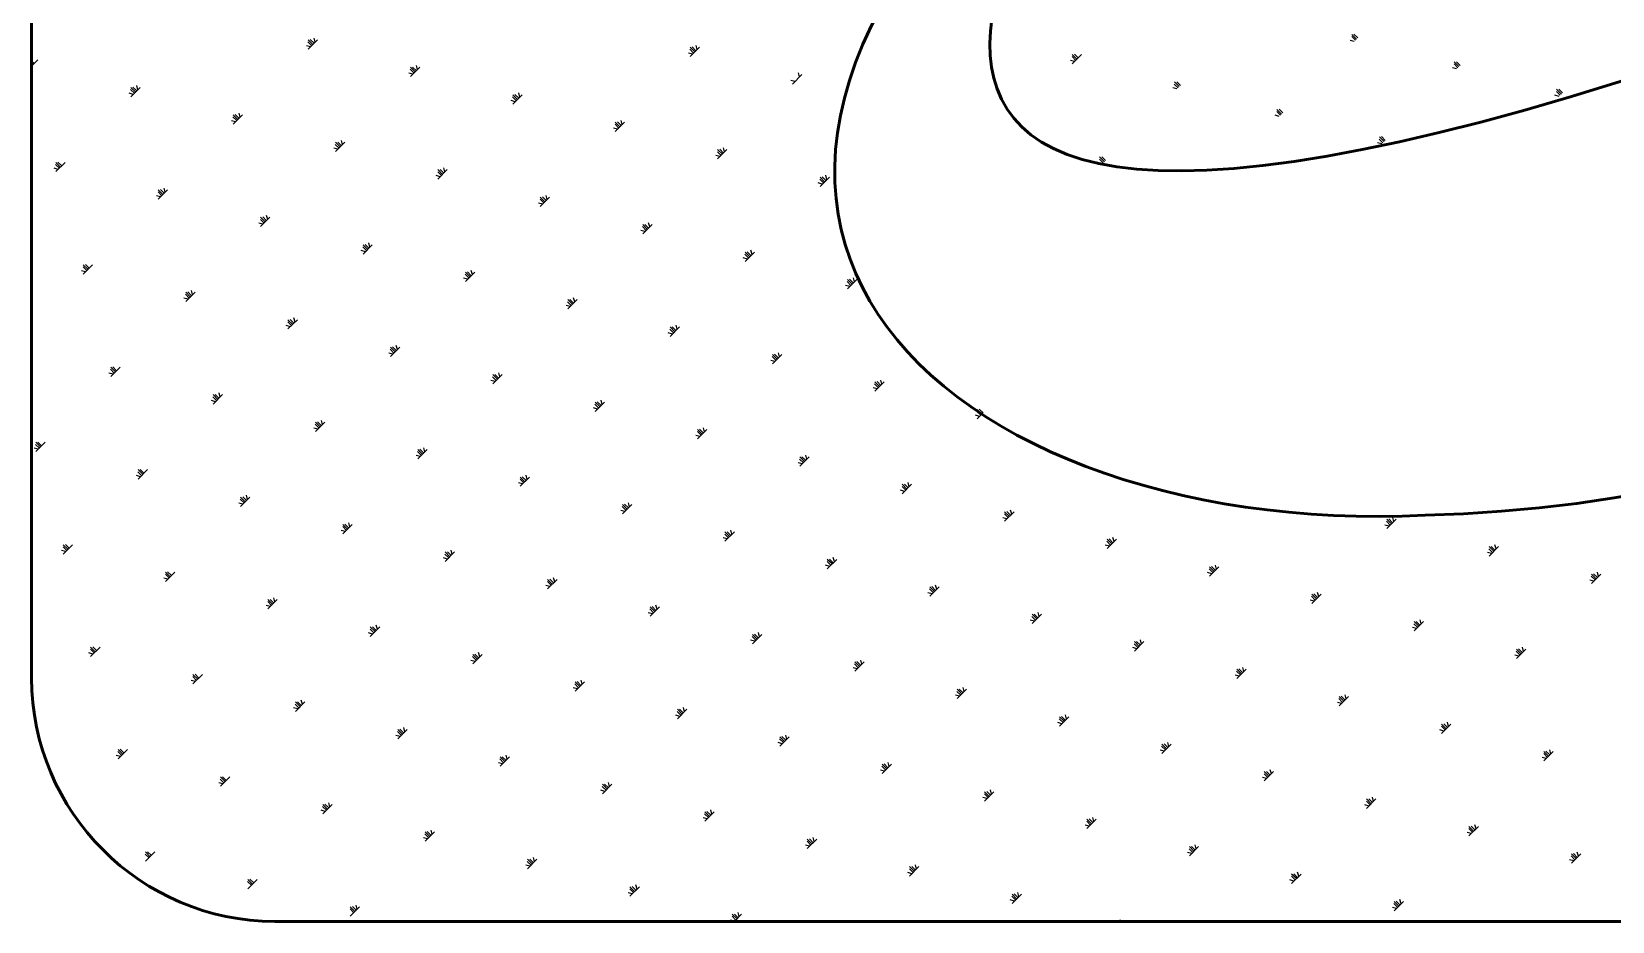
# Model space of a CAD drawing. Extents: x 54907 to 703237, y -798661 to -546661.
# Drawn here: x 482207 to 483617, y -677597 to -676804 of the extents above; entities that cross this region are included whole.
import ezdxf

# ---------------------------------------------------------------- set-up
doc = ezdxf.new("R2010")
doc.units = 0
doc.header["$LTSCALE"] = 1000
doc.header["$MEASUREMENT"] = 0
doc.layers.add('PUB_TITLE', color=4, linetype='Continuous')

msp = doc.modelspace()

# ---------------------------------------------------------------- linework, layer by layer
at = {"layer": 'PUB_TITLE', "color": 4}
for p, q in [((483388.7, -676810.9), (483384.6, -676806.7)), ((483389.8, -676809.8), (483386.4, -676806.5)), ((482455.9, -676817.8), (482452.3, -676816.8)), ((482457, -676816.7), (482453.6, -676813.4)), ((482458, -676815.7), (482453.9, -676811.5)), ((482453.9, -676819.9), (482462.2, -676811.5)), ((482459.1, -676814.6), (482455.7, -676811.3)), ((482460.1, -676813.6), (482459.1, -676809.9)), ((482797.6, -676823.3), (482794.3, -676819.9)), ((482798.7, -676822.2), (482794.5, -676818.1)), ((482794.5, -676826.4), (482802.9, -676818.1)), ((482799.7, -676821.2), (482796.4, -676817.9)), ((482800.8, -676820.1), (482799.8, -676816.5)), ((483386.6, -676813), (483383, -676812)), ((483387.7, -676811.9), (483384.4, -676808.6)), ((482207.3, -676834.9), (482212.8, -676829.4)), ((482209.7, -676832.5), (482207.3, -676830.2)), ((482208.6, -676833.6), (482207.3, -676832.2)), ((482207.6, -676834.6), (482207.3, -676834.3)), ((482549.3, -676840.1), (482545.1, -676836)), ((482545.1, -676844.3), (482553.5, -676836)), ((482550.4, -676839.1), (482547, -676835.8)), ((482551.4, -676838.1), (482550.4, -676834.4)), ((482796.6, -676824.3), (482793, -676823.3)), ((483137.3, -676830.9), (483133.6, -676829.9)), ((483138.3, -676829.8), (483135, -676826.5)), ((483139.4, -676828.8), (483135.2, -676824.6)), ((483135.2, -676833), (483143.5, -676824.6)), ((483140.4, -676827.7), (483137.1, -676824.4)), ((483479, -676836.4), (483475.6, -676833)), ((483480, -676835.3), (483475.8, -676831.2)), ((483481.1, -676834.3), (483477.7, -676831)), ((482547.2, -676842.2), (482543.6, -676841.3)), ((482548.3, -676841.2), (482544.9, -676837.8)), ((482887.9, -676848.8), (482884.2, -676847.8)), ((482885.8, -676850.9), (482894.1, -676842.5)), ((482892.1, -676844.6), (482891.1, -676841)), ((483230.6, -676853.2), (483226.5, -676849.1)), ((483231.7, -676852.2), (483228.3, -676848.9)), ((483477.9, -676837.4), (483474.3, -676836.5)), ((482297.8, -676860.1), (482294.2, -676859.2)), ((482298.9, -676859.1), (482295.5, -676855.7)), ((482299.9, -676858), (482295.8, -676853.9)), ((482295.8, -676862.2), (482304.1, -676853.9)), ((482301, -676857), (482297.6, -676853.7)), ((482302, -676856), (482301, -676852.3)), ((482639.5, -676865.6), (482636.2, -676862.3)), ((482640.6, -676864.6), (482636.4, -676860.4)), ((482636.4, -676868.8), (482644.8, -676860.4)), ((482641.6, -676863.6), (482638.3, -676860.2)), ((482642.7, -676862.5), (482641.7, -676858.9)), ((483228.5, -676855.3), (483224.9, -676854.4)), ((483229.6, -676854.3), (483226.2, -676851)), ((483569.2, -676861.9), (483565.6, -676860.9)), ((483570.3, -676860.8), (483566.9, -676857.5)), ((483571.3, -676859.8), (483567.1, -676855.6)), ((483572.3, -676858.8), (483569, -676855.4)), ((482391.2, -676882.5), (482387, -676878.3)), ((482387, -676886.7), (482395.4, -676878.3)), ((482392.3, -676881.5), (482388.9, -676878.1)), ((482393.3, -676880.4), (482392.3, -676876.8)), ((482638.5, -676866.7), (482634.9, -676865.7)), ((483320.9, -676878.8), (483317.5, -676875.4)), ((483321.9, -676877.7), (483317.7, -676873.5)), ((483323, -676876.7), (483319.6, -676873.3)), ((482389.1, -676884.6), (482385.5, -676883.6)), ((482390.2, -676883.5), (482386.8, -676880.2)), ((482729.8, -676891.1), (482726.1, -676890.2)), ((482730.8, -676890.1), (482727.5, -676886.8)), ((482731.9, -676889.1), (482727.7, -676884.9)), ((482727.7, -676893.2), (482736, -676884.9)), ((482732.9, -676888), (482729.6, -676884.7)), ((482734, -676887), (482733, -676883.3)), ((483319.8, -676879.8), (483316.2, -676878.8)), ((482481.4, -676908), (482478.1, -676904.7)), ((482482.5, -676907), (482478.3, -676902.8)), ((482478.3, -676911.1), (482486.7, -676902.8)), ((482483.5, -676905.9), (482480.2, -676902.6)), ((482484.6, -676904.9), (482483.6, -676901.2)), ((483411.1, -676904.3), (483407.5, -676903.3)), ((483412.1, -676903.2), (483408.8, -676899.9)), ((483413.2, -676902.2), (483409, -676898)), ((483414.2, -676901.1), (483410.9, -676897.8)), ((482233.1, -676924.9), (482228.9, -676920.7)), ((482228.9, -676929), (482237.3, -676920.7)), ((482234.2, -676923.8), (482230.8, -676920.5)), ((482480.4, -676909.1), (482476.7, -676908.1)), ((482821.1, -676915.6), (482817.4, -676914.6)), ((482822.1, -676914.6), (482818.8, -676911.2)), ((482823.2, -676913.5), (482819, -676909.3)), ((482819, -676917.7), (482827.3, -676909.3)), ((482824.2, -676912.5), (482820.9, -676909.1)), ((482825.2, -676911.4), (482824.3, -676907.8)), ((483162.8, -676921.1), (483159.4, -676917.8)), ((483163.8, -676920.1), (483159.6, -676915.9)), ((483164.9, -676919), (483161.5, -676915.7)), ((482231, -676927), (482227.4, -676926)), ((482232.1, -676925.9), (482228.7, -676922.6)), ((482571.7, -676933.5), (482568, -676932.5)), ((482572.7, -676932.5), (482569.4, -676929.1)), ((482573.8, -676931.4), (482569.6, -676927.2)), ((482569.6, -676935.6), (482577.9, -676927.2)), ((482574.8, -676930.4), (482571.5, -676927)), ((482575.9, -676929.3), (482574.9, -676925.7)), ((482914.4, -676938), (482910.3, -676933.8)), ((482910.3, -676942.2), (482918.6, -676933.8)), ((482915.5, -676936.9), (482912.1, -676933.6)), ((482916.5, -676935.9), (482915.5, -676932.2)), ((483161.7, -676922.2), (483158.1, -676921.2)), ((482323.3, -676950.4), (482320, -676947)), ((482324.4, -676949.3), (482320.2, -676945.1)), ((482320.2, -676953.5), (482328.6, -676945.1)), ((482325.4, -676948.3), (482322.1, -676944.9)), ((482326.5, -676947.2), (482325.5, -676943.6)), ((482912.3, -676940.1), (482908.7, -676939.1)), ((482913.4, -676939), (482910, -676935.7)), ((482322.3, -676951.4), (482318.6, -676950.4)), ((482663, -676958), (482659.3, -676957)), ((482664, -676956.9), (482660.7, -676953.6)), ((482665, -676955.9), (482660.9, -676951.7)), ((482660.9, -676960.1), (482669.2, -676951.7)), ((482666.1, -676954.8), (482662.8, -676951.5)), ((482667.1, -676953.8), (482666.2, -676950.1)), ((482413.6, -676975.9), (482409.9, -676974.9)), ((482414.6, -676974.8), (482411.3, -676971.5)), ((482415.7, -676973.8), (482411.5, -676969.6)), ((482411.5, -676978), (482419.8, -676969.6)), ((482416.7, -676972.7), (482413.4, -676969.4)), ((482417.8, -676971.7), (482416.8, -676968)), ((482756.3, -676980.3), (482752.2, -676976.2)), ((482752.2, -676984.5), (482760.5, -676976.2)), ((482757.4, -676979.3), (482754, -676976)), ((482758.4, -676978.2), (482757.4, -676974.6)), ((482754.2, -676982.4), (482750.6, -676981.4)), ((482755.3, -676981.4), (482751.9, -676978)), ((482504.9, -677000.3), (482501.2, -676999.4)), ((482505.9, -676999.3), (482502.6, -676995.9)), ((482506.9, -676998.2), (482502.8, -676994.1)), ((482502.8, -677002.4), (482511.1, -676994.1)), ((482508, -676997.2), (482504.7, -676993.9)), ((482509, -676996.2), (482508.1, -676992.5)), ((482846.6, -677005.8), (482843.2, -677002.5)), ((482847.6, -677004.8), (482843.4, -677000.6)), ((482843.4, -677009), (482851.8, -677000.6)), ((482848.7, -677003.8), (482845.3, -677000.4)), ((482849.7, -677002.7), (482848.7, -676999.1)), ((482255.5, -677018.2), (482251.8, -677017.3)), ((482256.5, -677017.2), (482253.2, -677013.9)), ((482257.6, -677016.1), (482253.4, -677012)), ((482253.4, -677020.3), (482261.7, -677012)), ((482258.6, -677015.1), (482255.3, -677011.8)), ((482598.2, -677022.7), (482594.1, -677018.5)), ((482594.1, -677026.9), (482602.4, -677018.5)), ((482599.3, -677021.7), (482595.9, -677018.3)), ((482600.3, -677020.6), (482599.3, -677017)), ((482845.5, -677006.9), (482841.9, -677005.9)), ((482596.1, -677024.8), (482592.5, -677023.8)), ((482597.2, -677023.7), (482593.8, -677020.4)), ((482936.8, -677031.3), (482933.1, -677030.4)), ((482937.8, -677030.3), (482934.5, -677027)), ((482938.9, -677029.3), (482934.7, -677025.1)), ((482934.7, -677033.4), (482943.1, -677025.1)), ((482939.9, -677028.2), (482936.6, -677024.9)), ((482941, -677027.2), (482940, -677023.5)), ((482346.8, -677042.7), (482343.1, -677041.7)), ((482347.8, -677041.6), (482344.5, -677038.3)), ((482348.8, -677040.6), (482344.7, -677036.4)), ((482344.7, -677044.8), (482353, -677036.4)), ((482349.9, -677039.6), (482346.5, -677036.2)), ((482350.9, -677038.5), (482350, -677034.9)), ((482688.5, -677048.2), (482685.1, -677044.9)), ((482689.5, -677047.2), (482685.3, -677043)), ((482685.3, -677051.3), (482693.7, -677043)), ((482690.6, -677046.1), (482687.2, -677042.8)), ((482691.6, -677045.1), (482690.6, -677041.4)), ((482440.1, -677065.1), (482435.9, -677060.9)), ((482435.9, -677069.2), (482444.3, -677060.9)), ((482441.2, -677064), (482437.8, -677060.7)), ((482442.2, -677063), (482441.2, -677059.3)), ((482687.4, -677049.2), (482683.8, -677048.3)), ((482438, -677067.2), (482434.4, -677066.2)), ((482439.1, -677066.1), (482435.7, -677062.8)), ((482778.7, -677073.7), (482775, -677072.7)), ((482779.7, -677072.7), (482776.4, -677069.3)), ((482780.8, -677071.6), (482776.6, -677067.4)), ((482776.6, -677075.8), (482785, -677067.4)), ((482781.8, -677070.6), (482778.5, -677067.2)), ((482782.9, -677069.5), (482781.9, -677065.9)), ((482530.4, -677090.6), (482527, -677087.2)), ((482531.4, -677089.5), (482527.2, -677085.3)), ((482527.2, -677093.7), (482535.6, -677085.3)), ((482532.5, -677088.5), (482529.1, -677085.1)), ((482533.5, -677087.4), (482532.5, -677083.8)), ((482282, -677107.4), (482277.8, -677103.3)), ((482277.8, -677111.6), (482286.2, -677103.3)), ((482283.1, -677106.4), (482279.7, -677103)), ((482529.3, -677091.6), (482525.7, -677090.6)), ((482870, -677098.2), (482866.3, -677097.2)), ((482871, -677097.1), (482867.7, -677093.8)), ((482872.1, -677096.1), (482867.9, -677091.9)), ((482867.9, -677100.3), (482876.2, -677091.9)), ((482873.1, -677095), (482869.8, -677091.7)), ((482874.2, -677094), (482873.2, -677090.3)), ((482279.9, -677109.5), (482276.3, -677108.5)), ((482281, -677108.5), (482277.6, -677105.1)), ((482620.6, -677116.1), (482616.9, -677115.1)), ((482621.6, -677115), (482618.3, -677111.7)), ((482622.7, -677114), (482618.5, -677109.8)), ((482618.5, -677118.2), (482626.9, -677109.8)), ((482623.7, -677112.9), (482620.4, -677109.6)), ((482624.8, -677111.9), (482623.8, -677108.2)), ((482963.3, -677120.5), (482959.2, -677116.4)), ((482959.2, -677124.7), (482967.5, -677116.4)), ((482964.4, -677119.5), (482961.1, -677116.1)), ((482965.4, -677118.4), (482964.5, -677114.8)), ((482372.3, -677132.9), (482368.9, -677129.6)), ((482373.3, -677131.9), (482369.1, -677127.7)), ((482369.1, -677136.1), (482377.5, -677127.7)), ((482374.3, -677130.8), (482371, -677127.5)), ((482375.4, -677129.8), (482374.4, -677126.1)), ((482961.3, -677122.6), (482957.6, -677121.6)), ((482962.3, -677121.6), (482959, -677118.2)), ((482371.2, -677134), (482367.6, -677133)), ((482711.9, -677140.5), (482708.2, -677139.5)), ((482712.9, -677139.5), (482709.6, -677136.1)), ((482714, -677138.4), (482709.8, -677134.3)), ((482709.8, -677142.6), (482718.1, -677134.3)), ((482715, -677137.4), (482711.7, -677134.1)), ((482716.1, -677136.4), (482715.1, -677132.7)), ((483052.5, -677147.1), (483048.9, -677146.1)), ((483053.6, -677146), (483050.2, -677142.7)), ((483054.6, -677145), (483050.5, -677140.8)), ((483050.5, -677149.2), (483054.5, -677145.1)), ((483055.7, -677143.9), (483052.3, -677140.6)), ((482462.5, -677158.4), (482458.8, -677157.5)), ((482463.5, -677157.4), (482460.2, -677154)), ((482464.6, -677156.3), (482460.4, -677152.2)), ((482460.4, -677160.5), (482468.8, -677152.2)), ((482465.6, -677155.3), (482462.3, -677152)), ((482466.7, -677154.3), (482465.7, -677150.6)), ((482805.2, -677162.9), (482801.1, -677158.7)), ((482801.1, -677167.1), (482809.4, -677158.7)), ((482806.3, -677161.9), (482802.9, -677158.5)), ((482807.3, -677160.8), (482806.4, -677157.2)), ((482214.2, -677175.3), (482210.8, -677172)), ((482215.2, -677174.2), (482211, -677170.1)), ((482211, -677178.4), (482219.4, -677170.1)), ((482216.2, -677173.2), (482212.9, -677169.9)), ((482803.2, -677165), (482799.5, -677164)), ((482804.2, -677163.9), (482800.9, -677160.6)), ((482213.1, -677176.3), (482209.5, -677175.4)), ((482553.8, -677182.9), (482550.1, -677181.9)), ((482554.8, -677181.8), (482551.5, -677178.5)), ((482555.9, -677180.8), (482551.7, -677176.6)), ((482551.7, -677185), (482560, -677176.6)), ((482556.9, -677179.8), (482553.6, -677176.4)), ((482558, -677178.7), (482557, -677175.1)), ((482894.4, -677189.4), (482890.8, -677188.5)), ((482895.5, -677188.4), (482892.1, -677185.1)), ((482896.5, -677187.4), (482892.3, -677183.2)), ((482892.3, -677191.5), (482900.7, -677183.2)), ((482897.6, -677186.3), (482894.2, -677183)), ((482898.6, -677185.3), (482897.6, -677181.6)), ((482304.4, -677200.8), (482300.7, -677199.8)), ((482305.4, -677199.8), (482302.1, -677196.4)), ((482306.5, -677198.7), (482302.3, -677194.5)), ((482302.3, -677202.9), (482310.7, -677194.5)), ((482307.5, -677197.7), (482304.2, -677194.3)), ((482647.1, -677205.3), (482643, -677201.1)), ((482643, -677209.4), (482651.3, -677201.1)), ((482648.2, -677204.2), (482644.8, -677200.9)), ((482649.2, -677203.2), (482648.3, -677199.5)), ((482645.1, -677207.3), (482641.4, -677206.4)), ((482646.1, -677206.3), (482642.8, -677203)), ((482985.7, -677213.9), (482982.1, -677212.9)), ((482986.8, -677212.9), (482983.4, -677209.5)), ((482987.8, -677211.8), (482983.6, -677207.6)), ((482983.6, -677216), (482992, -677207.6)), ((482988.9, -677210.8), (482985.5, -677207.4)), ((482989.9, -677209.7), (482988.9, -677206.1)), ((482395.7, -677225.3), (482392, -677224.3)), ((482396.7, -677224.2), (482393.4, -677220.9)), ((482397.8, -677223.2), (482393.6, -677219)), ((482393.6, -677227.3), (482401.9, -677219)), ((482398.8, -677222.1), (482395.5, -677218.8)), ((482399.9, -677221.1), (482398.9, -677217.4)), ((482736.3, -677231.8), (482732.7, -677230.8)), ((482737.4, -677230.8), (482734, -677227.4)), ((482738.4, -677229.7), (482734.2, -677225.5)), ((482734.2, -677233.9), (482742.6, -677225.5)), ((482739.5, -677228.7), (482736.1, -677225.3)), ((482740.5, -677227.6), (482739.5, -677224)), ((483081.2, -677234.2), (483080.2, -677230.5)), ((482489, -677247.6), (482484.9, -677243.4)), ((482484.9, -677251.8), (482493.2, -677243.4)), ((482490.1, -677246.6), (482486.7, -677243.2)), ((482491.1, -677245.5), (482490.2, -677241.9)), ((483077, -677238.4), (483073.3, -677237.4)), ((483078, -677237.3), (483074.7, -677234)), ((483079.1, -677236.3), (483074.9, -677232.1)), ((483074.9, -677240.4), (483083.3, -677232.1)), ((483080.1, -677235.2), (483076.8, -677231.9)), ((483417.7, -677244.9), (483414, -677243.9)), ((483418.7, -677243.9), (483415.4, -677240.5)), ((483419.7, -677242.8), (483415.6, -677238.6)), ((483415.6, -677247), (483423.9, -677238.6)), ((483420.8, -677241.8), (483417.5, -677238.4)), ((483421.8, -677240.7), (483420.9, -677237.1)), ((482487, -677249.7), (482483.3, -677248.7)), ((482488, -677248.7), (482484.7, -677245.3)), ((482827.6, -677256.3), (482824, -677255.3)), ((482828.7, -677255.2), (482825.3, -677251.9)), ((482829.7, -677254.2), (482825.5, -677250)), ((482825.5, -677258.4), (482833.9, -677250)), ((482830.7, -677253.1), (482827.4, -677249.8)), ((482831.8, -677252.1), (482830.8, -677248.4)), ((483169.3, -677261.8), (483166, -677258.4)), ((483170.4, -677260.7), (483166.2, -677256.6)), ((483166.2, -677264.9), (483174.5, -677256.6)), ((483171.4, -677259.7), (483168.1, -677256.3)), ((483172.5, -677258.6), (483171.5, -677255)), ((482237.6, -677267.6), (482233.9, -677266.6)), ((482238.6, -677266.6), (482235.3, -677263.2)), ((482239.7, -677265.5), (482235.5, -677261.4)), ((482235.5, -677269.7), (482243.8, -677261.4)), ((482240.7, -677264.5), (482237.4, -677261.1)), ((482578.2, -677274.2), (482574.6, -677273.2)), ((482579.3, -677273.1), (482575.9, -677269.8)), ((482580.3, -677272.1), (482576.1, -677267.9)), ((482576.1, -677276.3), (482584.5, -677267.9)), ((482581.4, -677271), (482578, -677267.7)), ((482582.4, -677270), (482581.4, -677266.3)), ((482923.1, -677276.5), (482922.1, -677272.9)), ((483168.3, -677262.8), (483164.6, -677261.8)), ((483508.9, -677269.4), (483505.3, -677268.4)), ((483510, -677268.3), (483506.6, -677265)), ((483511, -677267.3), (483506.9, -677263.1)), ((483506.9, -677271.5), (483515.2, -677263.1)), ((483512.1, -677266.2), (483508.7, -677262.9)), ((483513.1, -677265.2), (483512.1, -677261.5)), ((482330.9, -677290), (482326.8, -677285.8)), ((482326.8, -677294.2), (482335.1, -677285.8)), ((482332, -677288.9), (482328.6, -677285.6)), ((482918.9, -677280.7), (482915.2, -677279.7)), ((482919.9, -677279.7), (482916.6, -677276.3)), ((482921, -677278.6), (482916.8, -677274.5)), ((482916.8, -677282.8), (482925.2, -677274.5)), ((482922, -677277.6), (482918.7, -677274.3)), ((483259.6, -677287.3), (483255.9, -677286.3)), ((483260.6, -677286.2), (483257.3, -677282.9)), ((483261.6, -677285.2), (483257.5, -677281)), ((483257.5, -677289.4), (483265.8, -677281)), ((483262.7, -677284.1), (483259.3, -677280.8)), ((483263.7, -677283.1), (483262.8, -677279.5)), ((483604.4, -677289.7), (483603.4, -677286)), ((482328.9, -677292.1), (482325.2, -677291.1)), ((482329.9, -677291), (482326.6, -677287.7)), ((482669.5, -677298.6), (482665.9, -677297.7)), ((482670.6, -677297.6), (482667.2, -677294.2)), ((482671.6, -677296.5), (482667.4, -677292.4)), ((482667.4, -677300.7), (482675.8, -677292.4)), ((482672.6, -677295.5), (482669.3, -677292.2)), ((482673.7, -677294.5), (482672.7, -677290.8)), ((483011.2, -677304.1), (483007.9, -677300.8)), ((483012.3, -677303.1), (483008.1, -677298.9)), ((483008.1, -677307.3), (483016.4, -677298.9)), ((483013.3, -677302.1), (483010, -677298.7)), ((483014.4, -677301), (483013.4, -677297.4)), ((483600.2, -677293.8), (483596.6, -677292.9)), ((483601.3, -677292.8), (483597.9, -677289.4)), ((483602.3, -677291.7), (483598.1, -677287.6)), ((483598.1, -677295.9), (483606.5, -677287.6)), ((483603.4, -677290.7), (483600, -677287.4)), ((482421.2, -677315.5), (482417.8, -677312.1)), ((482422.2, -677314.4), (482418, -677310.3)), ((482418, -677318.6), (482426.4, -677310.3)), ((482423.3, -677313.4), (482419.9, -677310.1)), ((482424.3, -677312.4), (482423.3, -677308.7)), ((482765, -677318.9), (482764, -677315.3)), ((483010.2, -677305.2), (483006.5, -677304.2)), ((483350.8, -677311.7), (483347.2, -677310.8)), ((483351.9, -677310.7), (483348.5, -677307.4)), ((483352.9, -677309.6), (483348.7, -677305.5)), ((483348.7, -677313.8), (483357.1, -677305.5)), ((483354, -677308.6), (483350.6, -677305.3)), ((483355, -677307.6), (483354, -677303.9)), ((482420.1, -677316.5), (482416.5, -677315.6)), ((482760.8, -677323.1), (482757.1, -677322.1)), ((482761.8, -677322), (482758.5, -677318.7)), ((482762.9, -677321), (482758.7, -677316.8)), ((482758.7, -677325.2), (482767.1, -677316.8)), ((482763.9, -677320), (482760.6, -677316.6)), ((483101.5, -677329.6), (483097.8, -677328.7)), ((483102.5, -677328.6), (483099.2, -677325.3)), ((483103.5, -677327.6), (483099.4, -677323.4)), ((483099.4, -677331.7), (483107.7, -677323.4)), ((483104.6, -677326.5), (483101.2, -677323.2)), ((483105.6, -677325.5), (483104.7, -677321.8)), ((483446.3, -677332), (483445.3, -677328.4)), ((482511.4, -677341), (482507.8, -677340)), ((482512.5, -677339.9), (482509.1, -677336.6)), ((482513.5, -677338.9), (482509.3, -677334.7)), ((482509.3, -677343.1), (482517.7, -677334.7)), ((482514.5, -677337.9), (482511.2, -677334.5)), ((482515.6, -677336.8), (482514.6, -677333.2)), ((482853.1, -677346.5), (482849.8, -677343.2)), ((482854.2, -677345.5), (482850, -677341.3)), ((482850, -677349.6), (482858.3, -677341.3)), ((482855.2, -677344.4), (482851.9, -677341.1)), ((482856.3, -677343.4), (482855.3, -677339.7)), ((483442.1, -677336.2), (483438.5, -677335.2)), ((483443.2, -677335.2), (483439.8, -677331.8)), ((483444.2, -677334.1), (483440, -677329.9)), ((483440, -677338.3), (483448.4, -677329.9)), ((483445.2, -677333.1), (483441.9, -677329.7)), ((482263.1, -677357.9), (482259.7, -677354.5)), ((482264.1, -677356.8), (482259.9, -677352.6)), ((482259.9, -677361), (482268.3, -677352.6)), ((482265.2, -677355.8), (482261.8, -677352.4)), ((482606.9, -677361.3), (482605.9, -677357.6)), ((482852.1, -677347.5), (482848.4, -677346.6)), ((483192.7, -677354.1), (483189.1, -677353.1)), ((483193.8, -677353.1), (483190.4, -677349.7)), ((483194.8, -677352), (483190.6, -677347.8)), ((483190.6, -677356.2), (483199, -677347.8)), ((483195.9, -677351), (483192.5, -677347.6)), ((483196.9, -677349.9), (483195.9, -677346.3)), ((483534.4, -677359.6), (483531.1, -677356.3)), ((483535.5, -677358.6), (483531.3, -677354.4)), ((483531.3, -677362.7), (483539.7, -677354.4)), ((483536.5, -677357.5), (483533.2, -677354.2)), ((483537.6, -677356.5), (483536.6, -677352.8)), ((482262, -677358.9), (482258.4, -677357.9)), ((482602.7, -677365.5), (482599, -677364.5)), ((482603.7, -677364.4), (482600.4, -677361.1)), ((482604.8, -677363.4), (482600.6, -677359.2)), ((482600.6, -677367.5), (482609, -677359.2)), ((482605.8, -677362.3), (482602.5, -677359)), ((482943.4, -677372), (482939.7, -677371)), ((482944.4, -677371), (482941.1, -677367.6)), ((482945.4, -677369.9), (482941.3, -677365.7)), ((482941.3, -677374.1), (482949.6, -677365.7)), ((482946.5, -677368.9), (482943.1, -677365.5)), ((482947.5, -677367.8), (482946.6, -677364.2)), ((483288.2, -677374.4), (483287.2, -677370.7)), ((483533.4, -677360.7), (483529.7, -677359.7)), ((482353.3, -677383.4), (482349.7, -677382.4)), ((482354.4, -677382.3), (482351, -677379)), ((482355.4, -677381.3), (482351.2, -677377.1)), ((482351.2, -677385.4), (482359.6, -677377.1)), ((482356.4, -677380.2), (482353.1, -677376.9)), ((482695, -677388.9), (482691.7, -677385.5)), ((482696.1, -677387.8), (482691.9, -677383.6)), ((482691.9, -677392), (482700.2, -677383.6)), ((482697.1, -677386.8), (482693.8, -677383.4)), ((482698.1, -677385.7), (482697.2, -677382.1)), ((483284, -677378.6), (483280.4, -677377.6)), ((483285.1, -677377.5), (483281.7, -677374.2)), ((483286.1, -677376.5), (483281.9, -677372.3)), ((483281.9, -677380.6), (483290.3, -677372.3)), ((483287.1, -677375.4), (483283.8, -677372.1)), ((482448.8, -677403.6), (482447.8, -677400)), ((482694, -677389.9), (482690.3, -677388.9)), ((483034.6, -677396.5), (483031, -677395.5)), ((483035.7, -677395.4), (483032.3, -677392.1)), ((483036.7, -677394.4), (483032.5, -677390.2)), ((483032.5, -677398.6), (483040.9, -677390.2)), ((483037.8, -677393.3), (483034.4, -677390)), ((483038.8, -677392.3), (483037.8, -677388.6)), ((483376.3, -677402), (483373, -677398.6)), ((483377.4, -677400.9), (483373.2, -677396.8)), ((483373.2, -677405.1), (483381.6, -677396.8)), ((483378.4, -677399.9), (483375.1, -677396.5)), ((483379.5, -677398.8), (483378.5, -677395.2)), ((482444.6, -677407.8), (482440.9, -677406.8)), ((482445.6, -677406.8), (482442.3, -677403.4)), ((482446.7, -677405.7), (482442.5, -677401.5)), ((482442.5, -677409.9), (482450.9, -677401.5)), ((482447.7, -677404.7), (482444.4, -677401.3)), ((482785.3, -677414.4), (482781.6, -677413.4)), ((482786.3, -677413.3), (482783, -677410)), ((482787.3, -677412.3), (482783.2, -677408.1)), ((482783.2, -677416.5), (482791.5, -677408.1)), ((482788.4, -677411.2), (482785, -677407.9)), ((482789.4, -677410.2), (482788.5, -677406.5)), ((483130.1, -677416.7), (483129.1, -677413.1)), ((483375.3, -677403), (483371.6, -677402)), ((482536.9, -677431.2), (482533.6, -677427.9)), ((482538, -677430.2), (482533.8, -677426)), ((482533.8, -677434.4), (482542.1, -677426)), ((482539, -677429.1), (482535.7, -677425.8)), ((482540, -677428.1), (482539.1, -677424.4)), ((483125.9, -677420.9), (483122.3, -677419.9)), ((483127, -677419.9), (483123.6, -677416.5)), ((483128, -677418.8), (483123.8, -677414.7)), ((483123.8, -677423), (483132.2, -677414.7)), ((483129, -677417.8), (483125.7, -677414.4)), ((483466.6, -677427.5), (483462.9, -677426.5)), ((483467.6, -677426.4), (483464.3, -677423.1)), ((483468.7, -677425.4), (483464.5, -677421.2)), ((483464.5, -677429.6), (483472.8, -677421.2)), ((483469.7, -677424.3), (483466.4, -677421)), ((483470.8, -677423.3), (483469.8, -677419.6)), ((482535.9, -677432.3), (482532.2, -677431.3)), ((482876.5, -677438.8), (482872.9, -677437.8)), ((482877.6, -677437.8), (482874.2, -677434.4)), ((482878.6, -677436.7), (482874.4, -677432.6)), ((482874.4, -677440.9), (482882.8, -677432.6)), ((482879.7, -677435.7), (482876.3, -677432.4)), ((482880.7, -677434.6), (482879.7, -677431)), ((483218.2, -677444.3), (483214.9, -677441)), ((483219.3, -677443.3), (483215.1, -677439.1)), ((483215.1, -677447.5), (483223.5, -677439.1)), ((483220.3, -677442.2), (483217, -677438.9)), ((483221.4, -677441.2), (483220.4, -677437.6)), ((482286.5, -677450.2), (482282.8, -677449.2)), ((482287.5, -677449.1), (482284.2, -677445.8)), ((482288.6, -677448.1), (482284.4, -677443.9)), ((482284.4, -677452.3), (482292.8, -677443.9)), ((482289.6, -677447), (482286.3, -677443.7)), ((482627.2, -677456.7), (482623.5, -677455.8)), ((482628.2, -677455.7), (482624.9, -677452.3)), ((482629.2, -677454.6), (482625.1, -677450.5)), ((482625.1, -677458.8), (482633.4, -677450.5)), ((482630.3, -677453.6), (482626.9, -677450.3)), ((482631.3, -677452.6), (482630.3, -677448.9)), ((482972, -677459.1), (482971, -677455.5)), ((483217.2, -677445.4), (483213.5, -677444.4)), ((483557.9, -677451.9), (483554.2, -677451)), ((483558.9, -677450.9), (483555.6, -677447.5)), ((483559.9, -677449.8), (483555.8, -677445.7)), ((483555.8, -677454), (483564.1, -677445.7)), ((483561, -677448.8), (483557.6, -677445.5)), ((483562, -677447.8), (483561.1, -677444.1)), ((482378.8, -677473.6), (482375.5, -677470.3)), ((482379.9, -677472.5), (482375.7, -677468.4)), ((482375.7, -677476.7), (482384, -677468.4)), ((482380.9, -677471.5), (482377.6, -677468.2)), ((482967.8, -677463.3), (482964.2, -677462.3)), ((482968.9, -677462.2), (482965.5, -677458.9)), ((482969.9, -677461.2), (482965.7, -677457)), ((482965.7, -677465.4), (482974.1, -677457)), ((482970.9, -677460.2), (482967.6, -677456.8)), ((483308.5, -677469.8), (483304.8, -677468.9)), ((483309.5, -677468.8), (483306.2, -677465.5)), ((483310.6, -677467.7), (483306.4, -677463.6)), ((483306.4, -677471.9), (483314.7, -677463.6)), ((483311.6, -677466.7), (483308.3, -677463.4)), ((483312.7, -677465.7), (483311.7, -677462)), ((482377.8, -677474.6), (482374.1, -677473.7)), ((482718.4, -677481.2), (482714.8, -677480.2)), ((482719.5, -677480.1), (482716.1, -677476.8)), ((482720.5, -677479.1), (482716.3, -677474.9)), ((482716.3, -677483.3), (482724.7, -677474.9)), ((482721.6, -677478.1), (482718.2, -677474.7)), ((482722.6, -677477), (482721.6, -677473.4)), ((483060.1, -677486.7), (483056.8, -677483.4)), ((483061.2, -677485.7), (483057, -677481.5)), ((483057, -677489.8), (483065.4, -677481.5)), ((483062.2, -677484.6), (483058.9, -677481.3)), ((483063.3, -677483.6), (483062.3, -677479.9)), ((482469, -677499.1), (482465.4, -677498.1)), ((482470.1, -677498), (482466.8, -677494.7)), ((482471.1, -677497), (482467, -677492.8)), ((482467, -677501.2), (482475.3, -677492.8)), ((482472.2, -677496), (482468.8, -677492.6)), ((482473.2, -677494.9), (482472.2, -677491.3)), ((482813.9, -677501.5), (482812.9, -677497.8)), ((483059.1, -677487.7), (483055.4, -677486.8)), ((483399.8, -677494.3), (483396.1, -677493.3)), ((483400.8, -677493.3), (483397.5, -677489.9)), ((483401.8, -677492.2), (483397.7, -677488)), ((483397.7, -677496.4), (483406, -677488)), ((483402.9, -677491.2), (483399.5, -677487.8)), ((483403.9, -677490.1), (483403, -677486.5)), ((482809.7, -677505.6), (482806.1, -677504.7)), ((482810.8, -677504.6), (482807.4, -677501.3)), ((482811.8, -677503.6), (482807.6, -677499.4)), ((482807.6, -677507.7), (482816, -677499.4)), ((482812.8, -677502.5), (482809.5, -677499.2)), ((483150.4, -677512.2), (483146.7, -677511.2)), ((483151.4, -677511.2), (483148.1, -677507.8)), ((483152.5, -677510.1), (483148.3, -677505.9)), ((483148.3, -677514.3), (483156.6, -677505.9)), ((483153.5, -677509.1), (483150.2, -677505.7)), ((483154.5, -677508), (483153.6, -677504.4)), ((483493.1, -677516.7), (483488.9, -677512.5)), ((483488.9, -677520.8), (483497.3, -677512.5)), ((483494.2, -677515.6), (483490.8, -677512.3)), ((483495.2, -677514.6), (483494.2, -677510.9)), ((482560.3, -677523.6), (482556.7, -677522.6)), ((482561.4, -677522.5), (482558, -677519.2)), ((482562.4, -677521.5), (482558.2, -677517.3)), ((482558.2, -677525.6), (482566.6, -677517.3)), ((482563.5, -677520.4), (482560.1, -677517.1)), ((482564.5, -677519.4), (482563.5, -677515.7)), ((482902, -677529.1), (482898.7, -677525.7)), ((482903.1, -677528), (482898.9, -677523.8)), ((482898.9, -677532.2), (482907.3, -677523.8)), ((482904.1, -677527), (482900.8, -677523.6)), ((482905.2, -677525.9), (482904.2, -677522.3)), ((483491, -677518.8), (483487.4, -677517.8)), ((483492.1, -677517.7), (483488.7, -677514.4)), ((482312, -677540.4), (482308.7, -677537.1)), ((482313, -677539.4), (482308.9, -677535.2)), ((482308.9, -677543.5), (482317.2, -677535.2)), ((482314.1, -677538.3), (482310.7, -677535)), ((482655.8, -677543.8), (482654.8, -677540.2)), ((482901, -677530.1), (482897.3, -677529.1)), ((483241.7, -677536.7), (483238, -677535.7)), ((483242.7, -677535.6), (483239.4, -677532.3)), ((483243.7, -677534.6), (483239.6, -677530.4)), ((483239.6, -677538.7), (483247.9, -677530.4)), ((483244.8, -677533.5), (483241.4, -677530.2)), ((483245.8, -677532.5), (483244.9, -677528.8)), ((483583.4, -677542.2), (483580, -677538.8)), ((483584.4, -677541.1), (483580.2, -677536.9)), ((483580.2, -677545.3), (483588.6, -677536.9)), ((483585.4, -677540.1), (483582.1, -677536.7)), ((483586.5, -677539), (483585.5, -677535.4)), ((482651.6, -677548), (482648, -677547)), ((482652.7, -677547), (482649.3, -677543.6)), ((482653.7, -677545.9), (482649.5, -677541.7)), ((482649.5, -677550.1), (482657.9, -677541.7)), ((482654.7, -677544.9), (482651.4, -677541.5)), ((482992.3, -677554.6), (482988.6, -677553.6)), ((482993.3, -677553.5), (482990, -677550.2)), ((482994.4, -677552.5), (482990.2, -677548.3)), ((482990.2, -677556.7), (482998.5, -677548.3)), ((482995.4, -677551.4), (482992.1, -677548.1)), ((482996.4, -677550.4), (482995.5, -677546.7)), ((483335, -677559), (483330.8, -677554.9)), ((483330.8, -677563.2), (483339.2, -677554.9)), ((483336.1, -677558), (483332.7, -677554.6)), ((483337.1, -677556.9), (483336.1, -677553.3)), ((483582.3, -677543.2), (483578.7, -677542.2)), ((482403.3, -677564.9), (482399.9, -677561.5)), ((482404.3, -677563.8), (482400.1, -677559.7)), ((482400.1, -677568), (482408.5, -677559.7)), ((482405.4, -677562.8), (482402, -677559.4)), ((482743.9, -677571.4), (482740.6, -677568.1)), ((482745, -677570.4), (482740.8, -677566.2)), ((482740.8, -677574.6), (482749.2, -677566.2)), ((482746, -677569.3), (482742.7, -677566)), ((482747.1, -677568.3), (482746.1, -677564.6)), ((483332.9, -677561.1), (483329.3, -677560.1)), ((483334, -677560.1), (483330.6, -677556.7)), ((482497.7, -677586.2), (482496.7, -677582.5)), ((482742.9, -677572.5), (482739.2, -677571.5)), ((483083.6, -677579), (483079.9, -677578)), ((483084.6, -677578), (483081.3, -677574.6)), ((483085.6, -677576.9), (483081.5, -677572.8)), ((483081.5, -677581.1), (483089.8, -677572.8)), ((483086.7, -677575.9), (483083.3, -677572.5)), ((483087.7, -677574.8), (483086.7, -677571.2)), ((483425.3, -677584.5), (483421.9, -677581.2)), ((483426.3, -677583.5), (483422.1, -677579.3)), ((483422.1, -677587.7), (483430.5, -677579.3)), ((483427.3, -677582.4), (483424, -677579.1)), ((483428.4, -677581.4), (483427.4, -677577.7)), ((482494.6, -677589.3), (482491.2, -677586)), ((482495.6, -677588.3), (482491.4, -677584.1)), ((482491.4, -677592.5), (482499.8, -677584.1)), ((482496.6, -677587.2), (482493.3, -677583.9)), ((482834.2, -677596.9), (482830.5, -677595.9)), ((482835.2, -677595.9), (482831.9, -677592.5)), ((482836.3, -677594.8), (482832.1, -677590.7)), ((482837.3, -677593.8), (482834, -677590.5)), ((482834, -677597.1), (482840.4, -677590.7)), ((482838.3, -677592.8), (482837.4, -677589.1)), ((483174.7, -677597.1), (483174.6, -677597)), ((483178.4, -677597.1), (483178, -677595.7)), ((483424.2, -677585.6), (483420.6, -677584.6))]:
    msp.add_line(p, q, dxfattribs=at)
at = {"layer": 'PUB_TITLE', "color": 4, "lineweight": 53}
for points, knots in [([(483205.3, -676527.3), (483205.3, -676527.3), (482669.1, -677162.6), (483669.6, -676834.1), (484414.3, -676596.9), (485076.3, -676027.7), (485108.4, -675862.5), (485108.4, -675862.5), (485020.7, -676204.9), (484814, -676485.3), (484792.1, -676555), (484177.7, -677217.1), (483450, -677235.2), (483007, -677256.5), (482653.8, -676940.8), (483205.3, -676527.3)], [0, 0, 0, 0, 1, 1, 1, 2, 2, 2, 3, 3, 3, 4, 4, 4, 5, 5, 5, 5]), ([(484988.8, -676185), (484988.8, -676779), (484988.8, -677380.3), (484988.8, -677380.3), (484988.8, -677499.5), (484891.3, -677597.1), (484772.1, -677597.1), (484772.1, -677597.1), (482424.1, -677597.1), (482424.1, -677597.1), (482304.8, -677597.1), (482207.3, -677499.5), (482207.3, -677380.3), (482207.3, -677380.3), (482207.3, -676836.6), (482207.3, -676272.4)], [2.493971, 2.493971, 2.493971, 2.493971, 3, 3, 3, 4, 4, 4, 5, 5, 5, 6, 6, 6, 6.481204, 6.481204, 6.481204, 6.481204])]:
    msp.add_open_spline(points, degree=3, knots=knots, dxfattribs=at)

doc.saveas('drawing.dxf')
